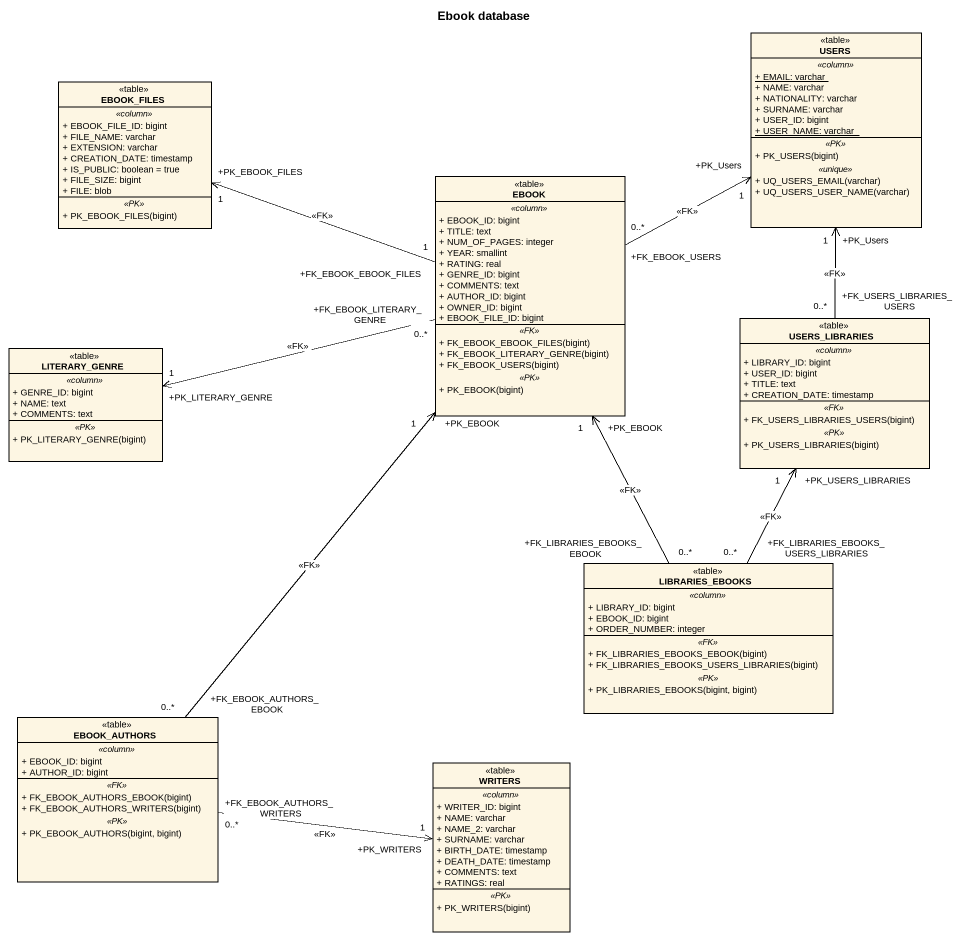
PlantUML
@startuml
title Ebook database
hide circle
hide empty members
skinparam classAttributeIconSize 0
class USERS <<table>> {
  .. <<column>> ..
  {static} + EMAIL: varchar
  + NAME: varchar
  + NATIONALITY: varchar
  + SURNAME: varchar
  + USER_ID: bigint
  {static} + USER_NAME: varchar
  .. <<PK>> ..
  + PK_USERS(bigint)
  .. <<unique>> ..
  + UQ_USERS_EMAIL(varchar)
  + UQ_USERS_USER_NAME(varchar)
}
class EBOOK_FILES <<table>> {
  .. <<column>> ..
  + EBOOK_FILE_ID: bigint
  + FILE_NAME: varchar
  + EXTENSION: varchar
  + CREATION_DATE: timestamp
  + IS_PUBLIC: boolean = true
  + FILE_SIZE: bigint
  + FILE: blob
  .. <<PK>> ..
  + PK_EBOOK_FILES(bigint)
}
class EBOOK <<table>> {
  .. <<column>> ..
  + EBOOK_ID: bigint
  + TITLE: text
  + NUM_OF_PAGES: integer
  + YEAR: smallint
  + RATING: real
  + GENRE_ID: bigint
  + COMMENTS: text
  + AUTHOR_ID: bigint
  + OWNER_ID: bigint
  + EBOOK_FILE_ID: bigint
  .. <<FK>> ..
  + FK_EBOOK_EBOOK_FILES(bigint)
  + FK_EBOOK_LITERARY_GENRE(bigint)
  + FK_EBOOK_USERS(bigint)
  .. <<PK>> ..
  + PK_EBOOK(bigint)
}
class USERS_LIBRARIES <<table>> {
  .. <<column>> ..
  + LIBRARY_ID: bigint
  + USER_ID: bigint
  + TITLE: text
  + CREATION_DATE: timestamp
  .. <<FK>> ..
  + FK_USERS_LIBRARIES_USERS(bigint)
  .. <<PK>> ..
  + PK_USERS_LIBRARIES(bigint)
}
class LITERARY_GENRE <<table>> {
  .. <<column>> ..
  + GENRE_ID: bigint
  + NAME: text
  + COMMENTS: text
  .. <<PK>> ..
  + PK_LITERARY_GENRE(bigint)
}
class LIBRARIES_EBOOKS <<table>> {
  .. <<column>> ..
  + LIBRARY_ID: bigint
  + EBOOK_ID: bigint
  + ORDER_NUMBER: integer
  .. <<FK>> ..
  + FK_LIBRARIES_EBOOKS_EBOOK(bigint)
  + FK_LIBRARIES_EBOOKS_USERS_LIBRARIES(bigint)
  .. <<PK>> ..
  + PK_LIBRARIES_EBOOKS(bigint, bigint)
}
class EBOOK_AUTHORS <<table>> {
  .. <<column>> ..
  + EBOOK_ID: bigint
  + AUTHOR_ID: bigint
  .. <<FK>> ..
  + FK_EBOOK_AUTHORS_EBOOK(bigint)
  + FK_EBOOK_AUTHORS_WRITERS(bigint)
  .. <<PK>> ..
  + PK_EBOOK_AUTHORS(bigint, bigint)
}
class WRITERS <<table>> {
  .. <<column>> ..
  + WRITER_ID: bigint
  + NAME: varchar
  + NAME_2: varchar
  + SURNAME: varchar
  + BIRTH_DATE: timestamp
  + DEATH_DATE: timestamp
  + COMMENTS: text
  + RATINGS: real
  .. <<PK>> ..
  + PK_WRITERS(bigint)
}
EBOOK "+FK_EBOOK_USERS\n0..*" -right-> "+PK_Users\n1" USERS : <<FK>>
EBOOK "+FK_EBOOK_EBOOK_FILES\n1" -left-> "+PK_EBOOK_FILES\n1" EBOOK_FILES : <<FK>>
EBOOK "+FK_EBOOK_LITERARY_GENRE\n0..*" -left-> "+PK_LITERARY_GENRE\n1" LITERARY_GENRE : <<FK>>
USERS_LIBRARIES "+FK_USERS_LIBRARIES_USERS\n0..*" -up-> "+PK_Users\n1" USERS : <<FK>>
LIBRARIES_EBOOKS "+FK_LIBRARIES_EBOOKS_EBOOK\n0..*" -up-> "+PK_EBOOK\n1" EBOOK : <<FK>>
LIBRARIES_EBOOKS "+FK_LIBRARIES_EBOOKS_USERS_LIBRARIES\n0..*" -up-> "+PK_USERS_LIBRARIES\n1" USERS_LIBRARIES : <<FK>>
EBOOK_AUTHORS "+FK_EBOOK_AUTHORS_EBOOK\n0..*" -up-> "+PK_EBOOK\n1" EBOOK : <<FK>>
EBOOK_AUTHORS "+FK_EBOOK_AUTHORS_WRITERS\n0..*" -right-> "+PK_WRITERS\n1" WRITERS : <<FK>>
@enduml
